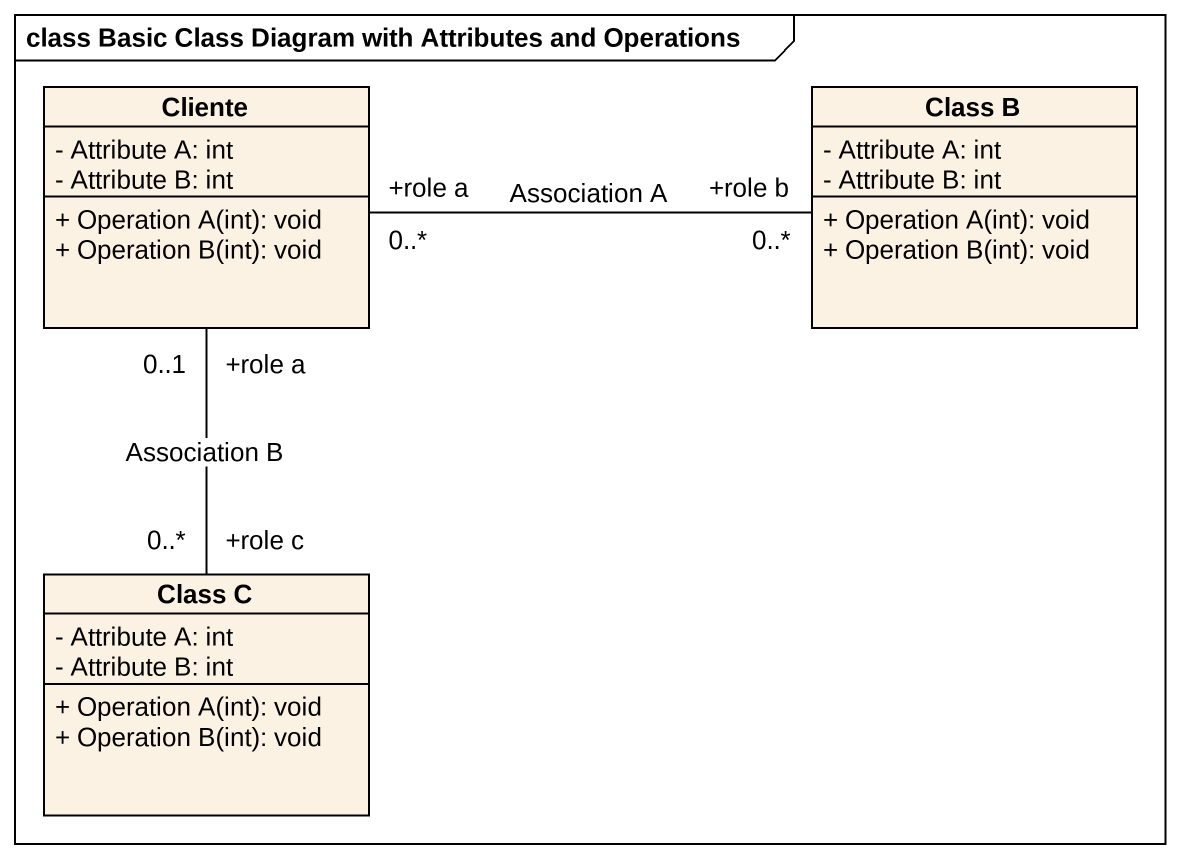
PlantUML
@startuml
mainframe class Basic Class Diagram with Attributes and Operations
hide circle
hide empty members
skinparam classAttributeIconSize 0
class Cliente {
  - Attribute A: int
  - Attribute B: int
  + Operation A(int): void
  + Operation B(int): void
}
class "Class B" as Class_B {
  - Attribute A: int
  - Attribute B: int
  + Operation A(int): void
  + Operation B(int): void
}
class "Class C" as Class_C {
  - Attribute A: int
  - Attribute B: int
  + Operation A(int): void
  + Operation B(int): void
}
Cliente "+role a\n0..*" -right- "+role b\n0..*" Class_B : Association A
Cliente "+role a\n0..1" -- "+role c\n0..*" Class_C : Association B
@enduml
